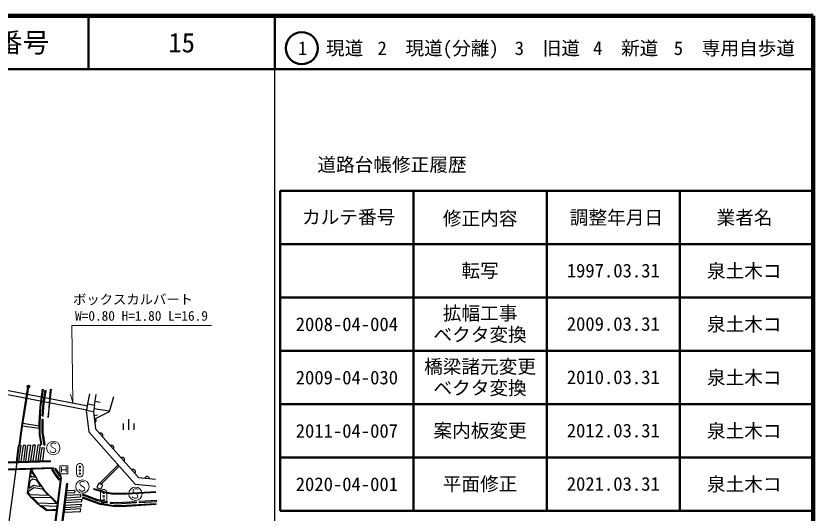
# Model space of a CAD drawing. Units: millimetres, scale not verified. Extents: x 40000 to 680000, y 20000 to 380000.
# Drawn here: x 530385 to 680000, y 286777 to 380000 of the extents above; entities that cross this region are included whole.
import ezdxf
from ezdxf.enums import TextEntityAlignment as Align

# ---------------------------------------------------------------- set-up
doc = ezdxf.new("R2010")
doc.units = ezdxf.units.MM
doc.header["$LTSCALE"] = 1000
doc.header["$PDMODE"] = 32
doc.header["$PDSIZE"] = 500
for name, color, linetype, lineweight in [('M-BGD', 7, 'Continuous', 25), ('M-BGD-RSTR', 7, 'Continuous', 13), ('M-BMK-OTRS', 5, 'Continuous', 25), ('M-STR-HTXT', 7, 'Continuous', 13), ('M-STR-STRC', 7, 'Continuous', 25), ('M-TTL', 2, 'Continuous', 140), ('M-TTL-BAND', 7, 'Continuous', 25), ('M-TTL-FRAM', 2, 'Continuous', 50), ('M-TTL-LINE', 7, 'Continuous', 50)]:
    doc.layers.add(name, color=color, linetype=linetype, lineweight=lineweight)
doc.layers.add('M-OTRS', color=6, linetype='Continuous')
doc.layers.add('M-TTL-TXT', color=7, linetype='Continuous')
doc.styles.add('ＭＳ ゴシック', font='')
doc.styles.get('ＭＳ ゴシック').set_extended_font_data('MS Gothic')

msp = doc.modelspace()

# ---------------------------------------------------------------- linework, layer by layer
at = {"layer": 'M-BGD'}
for p, q in [((527299, 310044), (543852, 306888)), ((532503, 309609), (532605, 310262)), ((532651, 309585), (532755, 310250)), ((534904, 306716), (535391, 310034)), ((535054, 306702), (535541, 310022)), ((536833, 310018), (536439, 304689)), ((536439, 304689), (537082, 309988)), ((537050, 309730), (536979, 309739)), ((543722, 306099), (527149, 309258)), ((531490, 303122), (532503, 309609)), ((531639, 303100), (532651, 309585)), ((536875, 308290), (536707, 308310)), ((543908, 307231), (544242, 309145)), ((545134, 307028), (545462, 309001)), ((547917, 305830), (548767, 308609)), ((534756, 303596), (534904, 306716)), ((536701, 306849), (536670, 306853)), ((543701, 305973), (543908, 307231)), ((543908, 307231), (545134, 307028)), ((545134, 307028), (544927, 305771)), ((545252, 307736), (546179, 307583)), ((534906, 303594), (535054, 306702)), ((536526, 305409), (536492, 305413)), ((543589, 305992), (544087, 301993)), ((544927, 305771), (543589, 305992)), ((544927, 305771), (545328, 302552)), ((545011, 305095), (545710, 305220)), ((545031, 306400), (547944, 305919)), ((545056, 304376), (547917, 305830)), ((545128, 304539), (545028, 304556)), ((545214, 304504), (545128, 304539)), ((545151, 303765), (545241, 303812)), ((545306, 304437), (545214, 304504)), ((545241, 303812), (545313, 303871)), ((545365, 304365), (545306, 304437)), ((545313, 303871), (545380, 303963)), ((545412, 304275), (545365, 304365)), ((545380, 303963), (545415, 304049)), ((545431, 304149), (545412, 304275)), ((545415, 304049), (545431, 304149)), ((551526, 304397), (551526, 302397)), ((530971, 299405), (531490, 303122)), ((531124, 299411), (531639, 303100)), ((534774, 302606), (531639, 303100)), ((534766, 303063), (531708, 303544)), ((534793, 301559), (534756, 303596)), ((534942, 301571), (534906, 303594)), ((545328, 302552), (553366, 293452)), ((550526, 303597), (550526, 302397)), ((552526, 303597), (552526, 302397)), ((535090, 299606), (534793, 301559)), ((535238, 299629), (534942, 301571)), ((544087, 301993), (552732, 292206)), ((546185, 301737), (546092, 301697)), ((546276, 301754), (546185, 301737)), ((546389, 301748), (546276, 301754)), ((546478, 301720), (546389, 301748)), ((546566, 301670), (546478, 301720)), ((546651, 301575), (546566, 301670)), ((546625, 301100), (546675, 301188)), ((546692, 301482), (546651, 301575)), ((546675, 301188), (546703, 301277)), ((546709, 301390), (546692, 301482)), ((546703, 301277), (546709, 301390)), ((530831, 299400), (530416, 296398)), ((531288, 299417), (530831, 299400)), ((531288, 299417), (530873, 296414)), ((531734, 299433), (531319, 296429)), ((532191, 299450), (531734, 299433)), ((532191, 299450), (531776, 296444)), ((532225, 296460), (532639, 299466)), ((533096, 299483), (532639, 299466)), ((533096, 299483), (532681, 296475)), ((533549, 299500), (533127, 296491)), ((534006, 299516), (533549, 299500)), ((534006, 299516), (533583, 296506)), ((534469, 299533), (534046, 296522)), ((534925, 299550), (534469, 299533)), ((534925, 299550), (534503, 296538)), ((535238, 299629), (535090, 299606)), ((548215, 299464), (548123, 299424)), ((548307, 299481), (548215, 299464)), ((548420, 299475), (548307, 299481)), ((548509, 299447), (548420, 299475)), ((548597, 299397), (548509, 299447)), ((548682, 299301), (548597, 299397)), ((548722, 299208), (548682, 299301)), ((534948, 296553), (535311, 299065)), ((535311, 299065), (535756, 299001)), ((535405, 296569), (535756, 299001)), ((548656, 298827), (548706, 298915)), ((548706, 298915), (548733, 299004)), ((548740, 299117), (548722, 299208)), ((548733, 299004), (548740, 299117)), ((536848, 296556), (526784, 296225)), ((536853, 296407), (526789, 296076)), ((530416, 296398), (530873, 296414)), ((531319, 296429), (531776, 296444)), ((532225, 296460), (532681, 296475)), ((533127, 296491), (533583, 296506)), ((534046, 296522), (534503, 296538)), ((534948, 296553), (535405, 296569)), ((536853, 296407), (536848, 296556)), ((550246, 297191), (550153, 297150)), ((550338, 297208), (550246, 297191)), ((550451, 297202), (550338, 297208)), ((550540, 297174), (550451, 297202)), ((550628, 297124), (550540, 297174)), ((550713, 297028), (550628, 297124)), ((550686, 296554), (550737, 296642)), ((550753, 296935), (550713, 297028)), ((550737, 296642), (550764, 296731)), ((550771, 296844), (550753, 296935)), ((550764, 296731), (550771, 296844)), ((537434, 295275), (526358, 294901)), ((537439, 295125), (526363, 294752)), ((532578, 290518), (533192, 294982)), ((533646, 294290), (533354, 294988)), ((537248, 295042), (537122, 294961)), ((537797, 293911), (537122, 294961)), ((537920, 293997), (537248, 295042)), ((537439, 295125), (537434, 295275)), ((546091, 292326), (549565, 295791)), ((546377, 292188), (549764, 295566)), ((552277, 294917), (552184, 294877)), ((552369, 294935), (552277, 294917)), ((552482, 294929), (552369, 294935)), ((552571, 294901), (552482, 294929)), ((552659, 294851), (552571, 294901)), ((552744, 294755), (552659, 294851)), ((552784, 294662), (552744, 294755)), ((533135, 293465), (533306, 294714)), ((533402, 293600), (533135, 293465)), ((533306, 294714), (533511, 294225)), ((533402, 293600), (533910, 293510)), ((533511, 294225), (533841, 293626)), ((533646, 294290), (533971, 293701)), ((533841, 293626), (533910, 293510)), ((533971, 293701), (534282, 293181)), ((536603, 276106), (538782, 293409)), ((536752, 276087), (538931, 293390)), ((538529, 292958), (537797, 293911)), ((538648, 293050), (537920, 293997)), ((538931, 293390), (538782, 293409)), ((552717, 294281), (552767, 294369)), ((552767, 294369), (552795, 294458)), ((552801, 294571), (552784, 294662)), ((552795, 294458), (552801, 294571)), ((553366, 293452), (556559, 293148)), ((554655, 293427), (554614, 293334)), ((554710, 293502), (554655, 293427)), ((554798, 293574), (554710, 293502)), ((554882, 293614), (554798, 293574)), ((554980, 293637), (554882, 293614)), ((555108, 293625), (554980, 293637)), ((555200, 293584), (555108, 293625)), ((555275, 293529), (555200, 293584)), ((555348, 293442), (555275, 293529)), ((555388, 293358), (555348, 293442)), ((555411, 293259), (555388, 293358)), ((532853, 291416), (533041, 292782)), ((532853, 291416), (533669, 291986)), ((533493, 293151), (533041, 292782)), ((534238, 292968), (533493, 293151)), ((533669, 291986), (535004, 291785)), ((534238, 292968), (534440, 292642)), ((534282, 293181), (534567, 292723)), ((534440, 292642), (534709, 292233)), ((534567, 292723), (534835, 292314)), ((534709, 292233), (534995, 291786)), ((534835, 292314), (535045, 291986)), ((535045, 291986), (535427, 291450)), ((538027, 276939), (539961, 292332)), ((538176, 276921), (540110, 292313)), ((538529, 292958), (538648, 293050)), ((539961, 292332), (540110, 292313)), ((545961, 292388), (545573, 291580)), ((546695, 292035), (545961, 292388)), ((546308, 291227), (546695, 292035)), ((552732, 292206), (556638, 291835)), ((533362, 289562), (532578, 290518)), ((532735, 290562), (532767, 290793)), ((532996, 290244), (532735, 290562)), ((533770, 291530), (532767, 290793)), ((535394, 291245), (533770, 291530)), ((535394, 291245), (535597, 290976)), ((535427, 291450), (535710, 291075)), ((535597, 290976), (536416, 290156)), ((535710, 291075), (538177, 288605)), ((539931, 290551), (539987, 291005)), ((539931, 290551), (541414, 290633)), ((539987, 291005), (541389, 291082)), ((541389, 291082), (541414, 290633)), ((544978, 291378), (544934, 291234)), ((544934, 291234), (547015, 290608)), ((544978, 291378), (547049, 290755)), ((545573, 291580), (546308, 291227)), ((547015, 290608), (548606, 290338)), ((547049, 290755), (548618, 290488)), ((548606, 290338), (551191, 290377)), ((548618, 290488), (551185, 290527)), ((551185, 290527), (556625, 290846)), ((551191, 290377), (556631, 290696)), ((532996, 290244), (536416, 290156)), ((534508, 288463), (533362, 289562)), ((533373, 289785), (536904, 289667)), ((533472, 289665), (533373, 289785)), ((534530, 288649), (533472, 289665)), ((536904, 289667), (538020, 288550)), ((539704, 288735), (539761, 289189)), ((539704, 288735), (542749, 288913)), ((539761, 289189), (542806, 289367)), ((539818, 289648), (539877, 290102)), ((539818, 289648), (542530, 289788)), ((539875, 290102), (542507, 290237)), ((542507, 290237), (542530, 289788)), ((542749, 288913), (542806, 289367)), ((542905, 289725), (542855, 289584)), ((546179, 288404), (542855, 289584)), ((546217, 288550), (542905, 289725)), ((538041, 288530), (534493, 288651)), ((535084, 287989), (534508, 288463)), ((536190, 287177), (535084, 287989)), ((535086, 288182), (538111, 288077)), ((535086, 288182), (535176, 288107)), ((536235, 287330), (535176, 288107)), ((538010, 287278), (536190, 287177)), ((538029, 287429), (536235, 287330)), ((539478, 286924), (539535, 287378)), ((542577, 287537), (539535, 287378)), ((539593, 287828), (539648, 288285)), ((539593, 287828), (542635, 288005)), ((539648, 288285), (542692, 288459)), ((542520, 287083), (542577, 287537)), ((542635, 288005), (542692, 288459)), ((548657, 287977), (546179, 288404)), ((548668, 288127), (546217, 288550)), ((551161, 288031), (548657, 287977)), ((551155, 288181), (548668, 288127)), ((556726, 288507), (551155, 288181)), ((556733, 288358), (551161, 288031)), ((539478, 286924), (542520, 287083))]:
    msp.add_line(p, q, dxfattribs=at)
at = {"layer": 'M-BGD-RSTR'}
for p, q in [((536997, 299769), (536947, 299469)), ((536947, 299469), (537047, 299219)), ((537297, 299919), (536997, 299769)), ((537497, 299919), (537297, 299919)), ((537697, 299869), (537497, 299919)), ((537797, 299769), (537697, 299869)), ((536897, 298269), (536797, 298419)), ((537197, 298119), (536897, 298269)), ((537047, 299219), (537747, 298819)), ((537547, 298119), (537197, 298119)), ((537797, 298269), (537547, 298119)), ((537747, 298819), (537847, 298569)), ((537847, 298569), (537797, 298269)), ((538607, 294153), (538607, 295653)), ((538607, 295653), (540107, 295653)), ((538907, 295353), (538907, 294453)), ((538907, 294903), (539807, 294903)), ((539807, 295353), (539807, 294453)), ((540107, 295653), (540107, 294153)), ((541781, 295544), (541881, 295794)), ((541781, 294044), (541781, 295544)), ((541881, 295794), (542031, 295944)), ((542031, 295944), (542231, 296044)), ((542231, 296044), (542531, 296044)), ((542531, 296044), (542731, 295944)), ((542731, 295944), (542881, 295794)), ((542881, 295794), (542981, 295544)), ((542981, 295544), (542981, 294044)), ((540107, 294153), (538607, 294153)), ((541881, 293794), (541781, 294044)), ((542031, 293644), (541881, 293794)), ((542231, 293544), (542031, 293644)), ((542531, 293544), (542231, 293544)), ((542731, 293644), (542531, 293544)), ((542881, 293794), (542731, 293644)), ((542981, 294044), (542881, 293794)), ((542455, 292545), (542405, 292245)), ((542405, 292245), (542505, 291995)), ((542755, 292695), (542455, 292545)), ((542505, 291995), (543205, 291595)), ((542955, 292695), (542755, 292695)), ((543155, 292645), (542955, 292695)), ((543255, 292545), (543155, 292645)), ((542355, 291045), (542255, 291195)), ((542655, 290895), (542355, 291045)), ((543005, 290895), (542655, 290895)), ((543255, 291045), (543005, 290895)), ((543205, 291595), (543305, 291345)), ((543305, 291345), (543255, 291045)), ((546252, 290666), (546352, 290916)), ((546252, 289166), (546252, 290666)), ((546352, 290916), (546502, 291066)), ((546502, 291066), (546702, 291166)), ((546702, 291166), (547002, 291166)), ((547002, 291166), (547202, 291066)), ((547202, 291066), (547352, 290916)), ((547352, 290916), (547452, 290666)), ((547452, 290666), (547452, 289166)), ((552413, 291190), (552363, 290890)), ((552363, 290890), (552463, 290640)), ((552713, 291340), (552413, 291190)), ((552463, 290640), (553163, 290240)), ((552913, 291340), (552713, 291340)), ((553113, 291290), (552913, 291340)), ((553213, 291190), (553113, 291290)), ((546352, 288916), (546252, 289166)), ((546502, 288766), (546352, 288916)), ((546702, 288666), (546502, 288766)), ((547202, 288766), (547002, 288666)), ((547352, 288916), (547202, 288766)), ((547452, 289166), (547352, 288916)), ((552313, 289690), (552213, 289840)), ((552613, 289540), (552313, 289690)), ((552963, 289540), (552613, 289540)), ((553213, 289690), (552963, 289540)), ((553163, 290240), (553263, 289990)), ((553263, 289990), (553213, 289690)), ((547002, 288666), (546702, 288666))]:
    msp.add_line(p, q, dxfattribs=at)
for centre, radius in [((537397, 298969), 1250), ((542381, 295444), 150), ((542381, 294794), 150), ((542381, 294144), 150), ((542855, 291745), 1250), ((546852, 290566), 150), ((552813, 290390), 1250), ((546852, 289916), 150), ((546852, 289266), 150)]:
    msp.add_circle(centre, radius, dxfattribs=at)
at = {"layer": 'M-BMK-OTRS'}
msp.add_line((531561, 303839), (526271, 264676), dxfattribs=at)
at = {"layer": 'M-OTRS'}
msp.add_point((532716, 310503), dxfattribs=at)
at = {"layer": 'M-STR-HTXT'}
for p, q in [((541088, 307509), (540890, 321919)), ((540890, 321919), (567071, 321919)), ((541088, 307509), (540647, 309004))]:
    msp.add_line(p, q, dxfattribs=at)
at = {"layer": 'M-STR-STRC'}
for p, q in [((535487, 307369), (535845, 309818)), ((535686, 307348), (536043, 309789)), ((535845, 309818), (536043, 309789)), ((535324, 304978), (535487, 307369)), ((535523, 304964), (535686, 307348)), ((535294, 304375), (535494, 304376)), ((535307, 301939), (535294, 304375)), ((535324, 304978), (535523, 304964)), ((535506, 301954), (535494, 304376)), ((535658, 299522), (535307, 301939)), ((535856, 299551), (535506, 301954)), ((535658, 299522), (535856, 299551)), ((537658, 295084), (537822, 295199)), ((538707, 293583), (537658, 295084)), ((538871, 293697), (537822, 295199)), ((538707, 293583), (538871, 293697)), ((542946, 290335), (542872, 290149)), ((545538, 289306), (542946, 290335)), ((545479, 289115), (542872, 290149)), ((547499, 288655), (545479, 289115)), ((547543, 288850), (545538, 289306)), ((547499, 288655), (547543, 288850)), ((548117, 288563), (548132, 288762)), ((549335, 288669), (548132, 288762)), ((552960, 288876), (549335, 288669)), ((552960, 288876), (552971, 288676)), ((556803, 289102), (553571, 288911)), ((553583, 288711), (553571, 288911)), ((556815, 288903), (553583, 288711)), ((549333, 288469), (548117, 288563)), ((552971, 288676), (549333, 288469))]:
    msp.add_line(p, q, dxfattribs=at)
at = {"layer": 'M-TTL'}
for p, q in [((680000, 380000), (40000, 380000)), ((680000, 20000), (680000, 380000))]:
    msp.add_line(p, q, dxfattribs=at)
at = {"layer": 'M-TTL-BAND'}
msp.add_line((579000, 20000), (579000, 370000), dxfattribs=at)
at = {"layer": 'M-TTL-FRAM'}
for p, q in [((580000, 347197), (580000, 287197)), ((580000, 347197), (680000, 347197)), ((580000, 287197), (680000, 287197))]:
    msp.add_line(p, q, dxfattribs=at)
at = {"layer": 'M-TTL-LINE'}
for p, q in [((543997, 380000), (543997, 370000)), ((579000, 380000), (579000, 370000)), ((40000, 370000), (680000, 370000)), ((605000, 347197), (605000, 287197)), ((630000, 347197), (630000, 287197)), ((655000, 347197), (655000, 287197)), ((580000, 337197), (680000, 337197)), ((580000, 327197), (680000, 327197)), ((580000, 317197), (680000, 317197)), ((580000, 307197), (680000, 307197)), ((580000, 297197), (680000, 297197))]:
    msp.add_line(p, q, dxfattribs=at)
msp.add_circle((584031, 373958), 3000, dxfattribs=at)

# ---------------------------------------------------------------- texts
at = {"layer": 'M-STR-HTXT', "style": 'ＭＳ ゴシック'}
for s, p in [('ボックスカルバート', (541105, 325378)), ('W=0.80 H=1.80 L=16.9', (541483, 322292))]:
    msp.add_text(s, height=1833, dxfattribs=at).set_placement(p, align=Align.BOTTOM_LEFT)
at = {"layer": 'M-TTL-TXT', "style": 'ＭＳ ゴシック'}
for s, height, p in [('図面番号', 3666, (526622, 375000)), ('15', 3666, (561497, 375000)), ('1\u3000現道', 2566, (589448, 373958)), ('2\u3000現道(分離)', 2566, (609619, 373958)), ('3\u3000旧道', 2566, (630121, 373958)), ('4\u3000新道', 2566, (644824, 373958)), ('5\u3000専用自歩道', 2566, (665228, 373958)), ('道路台帳修正履歴', 2566, (600968, 352113)), ('カルテ番号', 2566, (592839, 342277)), ('修正内容', 2566, (617509, 342023)), ('調整年月日', 2566, (643089, 342197)), ('業者名', 2566, (667134, 342197)), ('転写', 2566, (617500, 332245)), ('泉土木コ', 2566, (667077, 332189)), ('1997.03.31', 2566, (642500, 332245)), ('拡幅工事', 2566, (617500, 324245)), ('2008-04-004', 2566, (592500, 322189)), ('2009.03.31', 2566, (642500, 322245)), ('泉土木コ', 2566, (667077, 322189)), ('ベクタ変換', 2566, (617500, 320245)), ('橋梁諸元変更', 2566, (617500, 314245)), ('2009-04-030', 2566, (592500, 312189)), ('2010.03.31', 2566, (642500, 312245)), ('泉土木コ', 2566, (667077, 312189)), ('ベクタ変換', 2566, (617500, 310245)), ('案内板変更', 2566, (617500, 302245)), ('泉土木コ', 2566, (667077, 302189)), ('2011-04-007', 2566, (592500, 302189)), ('2012.03.31', 2566, (642500, 302245)), ('2020-04-001', 2566, (592500, 292189)), ('平面修正', 2566, (617500, 292245)), ('2021.03.31', 2566, (642500, 292245)), ('泉土木コ', 2566, (667077, 292189))]:
    msp.add_text(s, height=height, dxfattribs=at).set_placement(p, align=Align.MIDDLE_CENTER)

doc.saveas('drawing.dxf')
